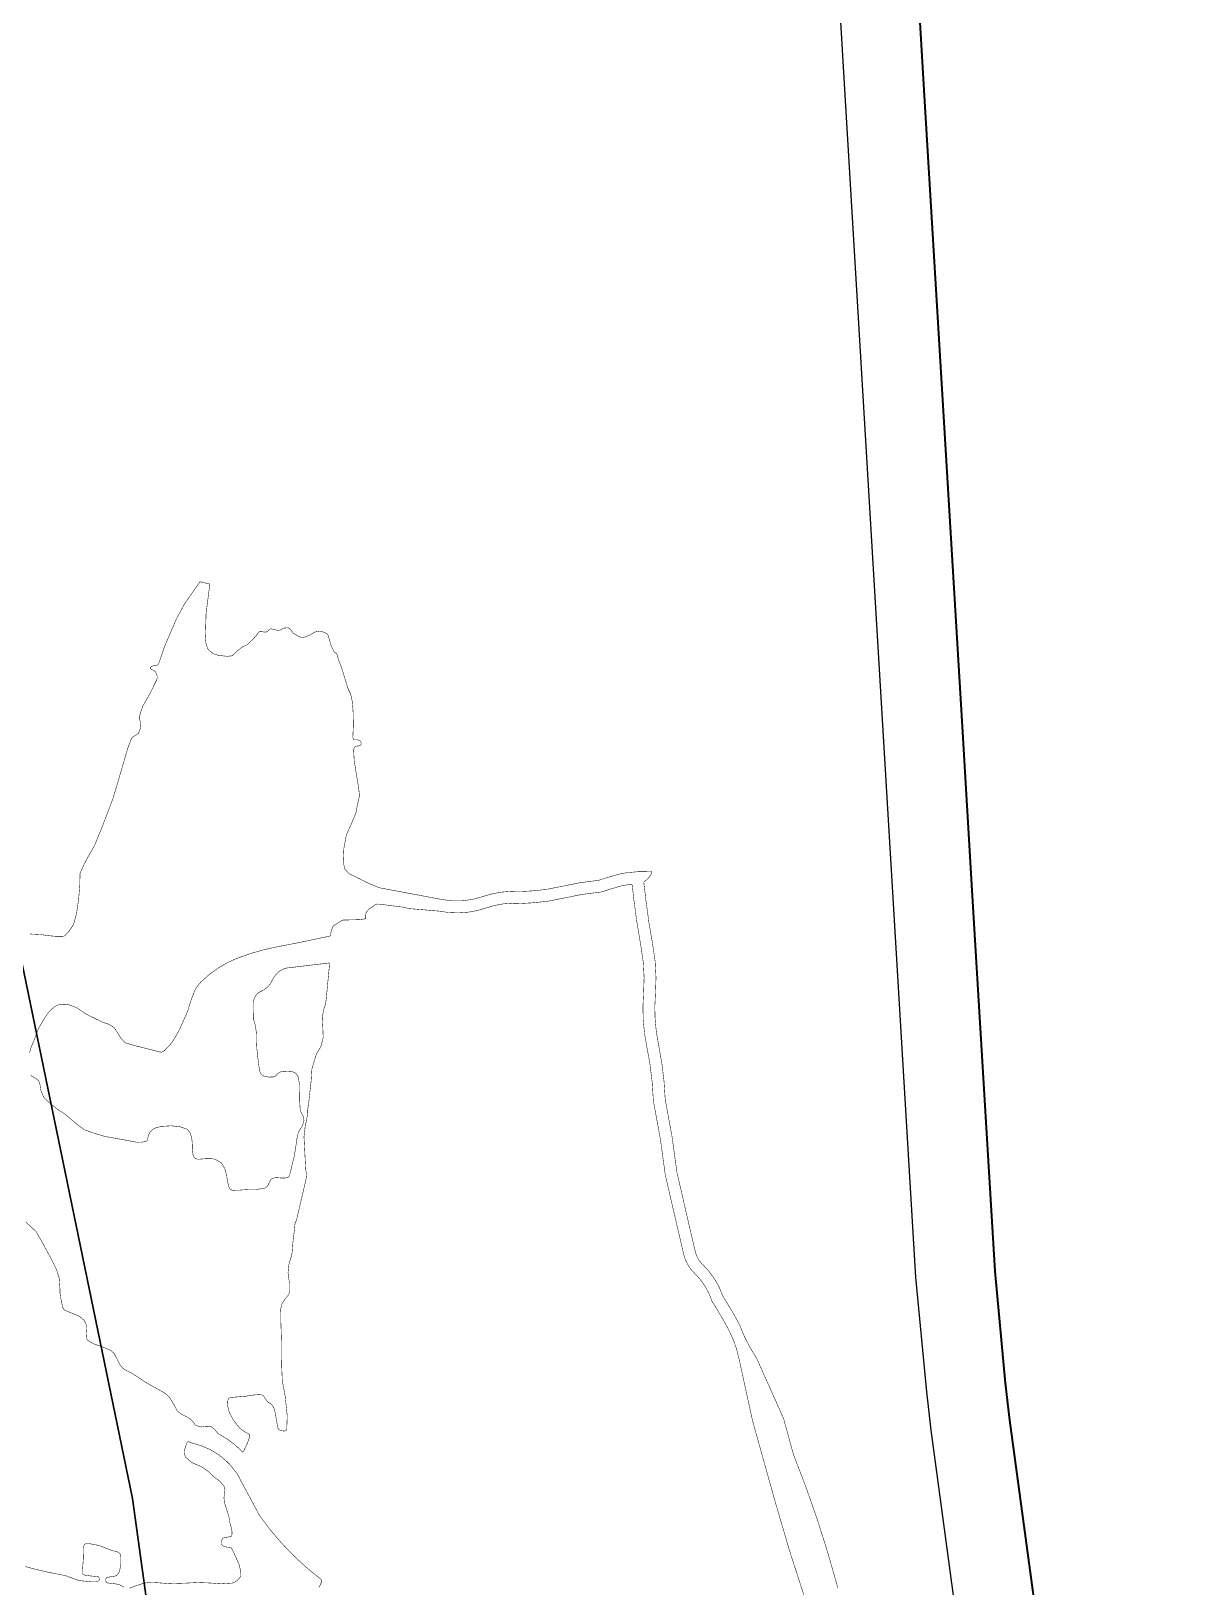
# Model space of a CAD drawing. Header units: millimetres. Extents: x -2018 to 1267, y -2071 to 2585.
# Drawn here: x 688 to 1267, y 606 to 1391 of the extents above; entities that cross this region are included whole.
import ezdxf

# ---------------------------------------------------------------- set-up
doc = ezdxf.new("R2010")
doc.units = ezdxf.units.MM
doc.linetypes.add('DASH', pattern=[0.35, 0.25, -0.1])
for name, color, linetype in [('0block', 7, 'Continuous'), ('0lake', 140, 'DASH'), ('2area_all', 7, 'Continuous'), ('2area_up', 7, 'Continuous')]:
    doc.layers.add(name, color=color, linetype=linetype)
doc.layers.add('0edge', color=40, linetype='Continuous', lineweight=40)

msp = doc.modelspace()

# ---------------------------------------------------------------- linework, layer by layer
at = {"layer": '0block', "color": 7}
msp.add_lwpolyline([(1218.76, 117.88), (1142.23, 685.19), (1139.91, 704.59), (1134.49, 762.35), (1098.72, 1358.46), (1084.46, 1599.52)], dxfattribs=at)
at = {"layer": '0edge'}
msp.add_lwpolyline([(994.5, -665.41), (1024.87, -129.15), (1046.34, -110.34), (1204.94, -122.23), (1263.59, -126.34), (1267.13, -75.63), (1258.64, 121.42), (1213.32, 457.41), (1202.47, 537.87), (1181.91, 690.24), (1179.69, 708.84), (1174.38, 765.41), (1162.69, 960.08), (1157.9, 1040), (1138.65, 1360.82), (1125.47, 1583.56)], dxfattribs=at)
at = {"layer": '0lake', "const_width": 0.25}
for points in [[(687.61, 935.34), (688.11, 935.33), (688.61, 935.31), (692.11, 935.13), (692.61, 935.1), (693.11, 935.06), (695.58, 934.68), (696.07, 934.6), (696.57, 934.54), (700.55, 934.18), (701.05, 934.15), (701.55, 934.15), (704.05, 934.21), (704.54, 934.26), (705.01, 934.43), (705.42, 934.72), (705.77, 935.07), (707.09, 936.57), (707.41, 936.96), (707.7, 937.36), (709.35, 939.87), (709.59, 940.3), (709.75, 940.78), (709.89, 941.26), (710.9, 945.13), (711.02, 945.61), (711.11, 946.1), (712.04, 952.54), (712.1, 953.03), (712.15, 953.53), (712.65, 959.51), (712.69, 960.01), (712.71, 960.51), (712.75, 963.01), (712.76, 963.51), (712.76, 964.01), (712.77, 965.51), (712.84, 965.99), (713.04, 966.45), (714.67, 970.1), (714.88, 970.56), (715.12, 971), (716.54, 973.64), (716.78, 974.08), (717.02, 974.52), (720, 979.73), (720.23, 980.17), (720.42, 980.63), (724.35, 990.37), (724.54, 990.83), (724.72, 991.3), (728.99, 1002.51), (729.16, 1002.98), (729.32, 1003.45), (731.22, 1009.67), (731.37, 1010.15), (731.51, 1010.63), (736.71, 1028.38), (736.85, 1028.86), (737.01, 1029.34), (737.52, 1030.75), (737.69, 1031.22), (737.88, 1031.68), (738.81, 1034), (739.07, 1034.41), (739.48, 1034.69), (742.01, 1036.31), (742.35, 1036.64), (742.52, 1037.11), (743.05, 1038.51), (743.21, 1038.99), (743.3, 1039.48), (743.45, 1040.97), (743.45, 1041.47), (743.34, 1041.95), (743.04, 1042.91), (742.93, 1043.39), (742.89, 1043.89), (742.85, 1044.39), (742.87, 1044.89), (743.06, 1045.87), (743.16, 1046.36), (743.28, 1046.84), (744.29, 1049.67), (744.46, 1050.14), (744.67, 1050.59), (747.66, 1055.79), (747.9, 1056.23), (748.13, 1056.67), (751.45, 1063.4), (751.62, 1063.86), (751.7, 1064.36), (751.74, 1064.85), (751.71, 1065.35), (751.48, 1066.32), (751.33, 1066.8), (751.06, 1067.21), (750.35, 1067.91), (749.98, 1068.24), (749.54, 1068.46), (749.06, 1068.62), (748.62, 1068.83), (748.31, 1069.21), (748.3, 1069.67), (748.55, 1070.1), (748.97, 1070.33), (749.45, 1070.47), (749.93, 1070.6), (750.42, 1070.7), (750.91, 1070.8), (751.89, 1070.97), (752.26, 1071.27), (752.47, 1071.72), (752.99, 1073.12), (753.16, 1073.59), (753.32, 1074.07), (755.07, 1079.28), (755.25, 1079.75), (755.44, 1080.21), (759.32, 1089.43), (759.52, 1089.88), (761.35, 1094), (761.56, 1094.45), (761.79, 1094.89), (765.39, 1101.47), (765.64, 1101.91), (765.92, 1102.32), (773.05, 1112.59), (773.42, 1112.91), (773.9, 1112.84), (778.28, 1111.79), (778.26, 1111.33), (778.16, 1110.84), (776.52, 1097.95), (776.45, 1097.45), (776.4, 1096.95), (776.05, 1085.96), (776.04, 1085.46), (776.05, 1084.96), (776.28, 1082.47), (776.33, 1081.97), (776.41, 1081.48), (777.11, 1079.61), (777.3, 1079.14), (777.61, 1078.75), (777.94, 1078.38), (778.28, 1078.02), (778.68, 1077.71), (779.49, 1077.13), (779.9, 1076.84), (780.32, 1076.57), (782.23, 1075.98), (782.71, 1075.84), (786.64, 1075.4), (787.14, 1075.39), (788.63, 1075.52), (789.13, 1075.56), (789.61, 1075.68), (791.42, 1077.41), (791.78, 1077.75), (792.16, 1078.08), (793.71, 1079.34), (794.1, 1079.65), (794.5, 1079.96), (797.19, 1081.29), (797.63, 1081.52), (797.98, 1081.88), (800.74, 1084.77), (801.09, 1085.13), (801.41, 1085.51), (802.65, 1087.09), (802.96, 1087.48), (803.35, 1087.77), (803.85, 1087.78), (804.35, 1087.79), (804.85, 1087.74), (805.34, 1087.65), (805.84, 1087.58), (806.33, 1087.61), (806.83, 1087.65), (807.28, 1087.82), (807.59, 1088.21), (807.91, 1088.6), (808.29, 1088.91), (808.74, 1089.14), (809.2, 1089.28), (809.68, 1089.14), (810.16, 1089.01), (810.64, 1088.88), (811.62, 1088.65), (812.1, 1088.54), (812.59, 1088.47), (813.59, 1088.61), (814.07, 1088.7), (814.51, 1088.93), (814.86, 1089.28), (815.26, 1089.54), (815.76, 1089.6), (816.26, 1089.66), (816.76, 1089.69), (817.76, 1089.68), (818.23, 1089.6), (818.61, 1089.28), (819.26, 1088.52), (819.57, 1088.13), (819.86, 1087.72), (820.13, 1087.3), (820.46, 1086.94), (820.89, 1086.69), (821.76, 1086.2), (822.2, 1085.96), (822.64, 1085.73), (823.99, 1085.07), (824.46, 1084.89), (824.95, 1084.87), (825.93, 1085.03), (826.42, 1085.14), (826.89, 1085.31), (828.27, 1085.9), (828.73, 1086.11), (829.17, 1086.34), (830.87, 1087.38), (831.32, 1087.61), (831.8, 1087.74), (833.27, 1088), (833.77, 1088.06), (834.26, 1088), (836.62, 1087.18), (837.06, 1086.95), (837.43, 1086.62), (837.75, 1086.24), (837.99, 1085.81), (838.16, 1085.34), (838.32, 1084.86), (838.47, 1084.39), (839.22, 1081.48), (839.36, 1081), (839.54, 1080.54), (840.67, 1078.31), (840.91, 1077.87), (841.22, 1077.48), (841.6, 1077.16), (842.01, 1076.87), (842.35, 1076.52), (842.57, 1076.07), (842.71, 1075.6), (842.81, 1075.11), (842.91, 1074.62), (843, 1074.13), (843.15, 1073.65), (844.46, 1070.41), (844.64, 1069.94), (844.81, 1069.47), (846.26, 1064.68), (846.4, 1064.2), (846.55, 1063.73), (847.91, 1059.44), (848.06, 1058.96), (848.26, 1058.5), (849.17, 1056.72), (849.34, 1056.25), (849.45, 1055.77), (850.08, 1052.83), (850.15, 1052.34), (850.19, 1051.84), (850.53, 1047.86), (850.55, 1047.36), (850.57, 1046.86), (850.68, 1041.36), (850.68, 1040.86), (850.67, 1040.36), (850.45, 1034.86), (850.45, 1034.36), (850.57, 1033.89), (850.77, 1033.43), (851.15, 1033.23), (851.65, 1033.25), (852.14, 1033.28), (852.64, 1033.25), (853.14, 1033.18), (853.6, 1033), (854.01, 1032.72), (854.4, 1032.41), (854.59, 1031.97), (854.62, 1031.47), (854.54, 1030.98), (854.35, 1030.52), (853.93, 1030.3), (853.44, 1030.2), (852.94, 1030.14), (851.95, 1030.05), (851.55, 1029.77), (851.2, 1029.42), (851, 1028.97), (850.92, 1028.47), (850.85, 1027.98), (850.86, 1027.48), (851.1, 1022.99), (851.15, 1022.49), (851.23, 1022), (852.53, 1014.1), (852.61, 1013.61), (853.34, 1009.17), (853.4, 1008.67), (853.45, 1008.18), (853.76, 1005.19), (853.73, 1004.69), (853.62, 1004.21), (852.78, 1000.81), (852.66, 1000.32), (852.58, 999.83), (852.1, 996.87), (851.96, 996.39), (851.77, 995.92), (849.47, 990.38), (849.27, 989.93), (849.06, 989.47), (847.18, 985.38), (847.07, 984.9), (846.98, 984.41), (845.9, 978.5), (845.87, 978.01), (845.84, 977.51), (845.58, 972.01), (845.61, 971.51), (845.72, 971.03), (846.27, 968.59), (846.43, 968.11), (846.74, 967.73), (847.72, 966.59), (848.08, 966.24), (848.45, 965.91), (848.82, 965.57), (849.27, 965.35), (849.73, 965.15), (851.56, 964.34), (852.01, 964.13), (852.46, 963.9), (857.33, 961.36), (857.79, 961.16), (858.25, 960.97), (863.33, 958.84), (863.8, 958.67), (864.29, 958.58), (895.25, 952.77), (895.74, 952.7), (900.2, 952.11), (900.7, 952.08), (901.2, 952.08), (905.2, 952.09), (905.7, 952.1), (906.2, 952.17), (910.66, 952.78), (911.14, 952.89), (911.62, 953.03), (915.48, 954.09), (915.96, 954.23), (916.44, 954.37), (920.28, 955.5), (920.76, 955.62), (921.25, 955.71), (925.19, 956.44), (925.68, 956.5), (926.18, 956.54), (930.17, 956.86), (930.67, 956.86), (931.17, 956.85), (935.17, 956.75), (935.67, 956.78), (936.17, 956.81), (940.16, 957.03), (940.66, 957.07), (941.16, 957.12), (947.62, 957.77), (948.12, 957.86), (948.61, 957.96), (954.5, 959.1), (954.99, 959.19), (955.48, 959.29), (964.3, 961.09), (964.79, 961.18), (965.28, 961.25), (974.21, 962.41), (974.7, 962.49), (975.18, 962.64), (977.55, 963.43), (978.03, 963.57), (978.51, 963.72), (984.74, 965.55), (985.23, 965.65), (985.73, 965.74), (988.68, 966.27), (989.17, 966.33), (989.67, 966.37), (992.66, 966.63), (993.16, 966.67), (993.66, 966.72), (994.16, 966.77), (994.65, 966.78), (1001.15, 966.85), (1001.17, 966.38), (1001, 965.91), (1000.8, 965.45), (1000.55, 965.02), (1000.3, 964.58), (1000.02, 964.17), (999.71, 963.78), (999.38, 963.4), (999.03, 963.05), (998.66, 962.71), (998.27, 962.4), (997.86, 962.12), (997.44, 961.84), (997.21, 961.47), (998.26, 952.53), (998.31, 952.04), (998.38, 951.54), (999.72, 941.63), (999.78, 941.13), (999.86, 940.64), (1001.64, 930.29), (1001.72, 929.8), (1001.8, 929.31), (1002.87, 921.88), (1002.93, 921.39), (1002.96, 920.89), (1003.33, 913.9), (1003.35, 913.4), (1003.35, 912.9), (1003.07, 905.4), (1003.05, 904.9), (1003.03, 904.4), (1002.77, 898.91), (1002.76, 898.41), (1002.77, 897.91), (1002.9, 892.91), (1002.92, 892.41), (1002.95, 891.91), (1003.49, 886.44), (1003.55, 885.94), (1003.62, 885.45), (1004.47, 880.52), (1004.55, 880.03), (1004.64, 879.54), (1006.14, 871.17), (1006.23, 870.68), (1006.3, 870.18), (1007.33, 861.74), (1007.38, 861.25), (1007.42, 860.75), (1007.95, 852.77), (1007.99, 852.27), (1008.04, 851.77), (1011.37, 833.57), (1011.46, 833.08), (1011.53, 832.59), (1013.91, 815.25), (1014, 814.76), (1014.11, 814.27), (1023.03, 775.79), (1023.15, 775.3), (1023.28, 774.82), (1023.58, 773.87), (1023.75, 773.4), (1023.95, 772.94), (1024.38, 772.04), (1024.62, 771.6), (1024.89, 771.18), (1025.17, 770.77), (1025.45, 770.35), (1025.76, 769.96), (1026.43, 769.22), (1026.77, 768.85), (1027.1, 768.48), (1029.82, 765.55), (1030.15, 765.17), (1030.45, 764.77), (1032.51, 761.94), (1032.8, 761.53), (1033.07, 761.11), (1035.02, 757.62), (1035.25, 757.18), (1035.46, 756.72), (1036.98, 753.02), (1037.2, 752.57), (1037.45, 752.14), (1039.03, 749.59), (1039.29, 749.17), (1039.55, 748.74), (1042.36, 744.01), (1042.61, 743.58), (1042.85, 743.14), (1045.25, 738.75), (1045.48, 738.31), (1045.69, 737.85), (1047.81, 732.78), (1048.01, 732.32), (1048.23, 731.87), (1050.51, 727.42), (1050.74, 726.98), (1050.98, 726.54), (1053.85, 721.85), (1054.1, 721.42), (1054.33, 720.97), (1067.61, 691.31), (1067.78, 690.84), (1067.92, 690.36), (1072.54, 673.48), (1072.69, 673), (1072.86, 672.53), (1078.76, 657.13), (1078.94, 656.66), (1079.11, 656.19), (1084.55, 640.61), (1084.71, 640.14), (1084.87, 639.66), (1089.86, 623.94), (1090.01, 623.46), (1090.15, 622.98), (1094.81, 606.63), (1094.95, 606.15), (1095.11, 605.68)], [(1078.29, 600.95), (1070.78, 624.28), (1070.63, 624.75), (1070.48, 625.23), (1063.44, 649.22), (1063.3, 649.7), (1063.17, 650.18), (1052.26, 689.19), (1052.13, 689.67), (1052.01, 690.15), (1045.4, 720.44), (1045.29, 720.93), (1045.17, 721.41), (1044.22, 725.3), (1044.1, 725.78), (1043.95, 726.26), (1042.47, 730.51), (1042.28, 730.97), (1042.07, 731.43), (1040.39, 735.06), (1040.17, 735.51), (1039.94, 735.95), (1037.55, 740.34), (1037.3, 740.77), (1037.05, 741.2), (1034.49, 745.5), (1034.24, 745.93), (1033.97, 746.36), (1031.87, 749.76), (1031.63, 750.2), (1031.44, 750.66), (1030.35, 753.45), (1030.16, 753.92), (1029.94, 754.37), (1028.27, 757.44), (1028.02, 757.87), (1027.74, 758.29), (1025.99, 760.73), (1025.7, 761.13), (1025.38, 761.52), (1023.01, 764.09), (1022.67, 764.46), (1022.33, 764.83), (1020.99, 766.31), (1020.69, 766.71), (1019.57, 768.37), (1019.31, 768.79), (1019.08, 769.24), (1018.44, 770.59), (1018.22, 771.04), (1018.05, 771.51), (1017.45, 773.42), (1017.32, 773.9), (1017.2, 774.39), (1008.16, 813.35), (1008.06, 813.84), (1007.98, 814.33), (1005.6, 831.67), (1005.53, 832.17), (1005.44, 832.66), (1002.11, 850.86), (1002.04, 851.35), (1001.99, 851.85), (1001.48, 859.83), (1001.44, 860.33), (1001.39, 860.83), (1000.37, 869.27), (1000.3, 869.76), (1000.21, 870.25), (998.8, 878.13), (998.71, 878.62), (998.63, 879.11), (997.7, 884.53), (997.62, 885.03), (997.55, 885.52), (996.97, 891.49), (996.93, 891.99), (996.91, 892.49), (996.77, 897.99), (996.76, 898.49), (996.77, 898.99), (997.05, 904.98), (997.07, 905.48), (997.09, 905.98), (997.34, 912.48), (997.35, 912.98), (997.35, 913.48), (996.98, 920.47), (996.94, 920.97), (996.88, 921.46), (995.87, 928.39), (995.8, 928.88), (995.72, 929.38), (993.66, 941.71), (993.59, 942.2), (993.52, 942.7), (992.45, 950.63), (992.38, 951.12), (992.32, 951.62), (991.34, 960.06), (991.09, 960.45), (990.62, 960.43), (986.66, 959.81), (986.17, 959.72), (985.69, 959.58), (979.94, 957.89), (979.46, 957.74), (978.98, 957.58), (976.14, 956.64), (975.65, 956.53), (975.15, 956.46), (966.22, 955.33), (965.73, 955.25), (965.24, 955.15), (956.42, 953.36), (955.93, 953.27), (949.06, 951.94), (948.57, 951.85), (948.07, 951.79), (941.1, 951.09), (940.61, 951.05), (940.11, 951.02), (935.61, 950.77), (935.11, 950.75), (934.61, 950.76), (931.12, 950.86), (930.62, 950.86), (930.12, 950.83), (926.63, 950.57), (926.13, 950.51), (925.64, 950.42), (922.2, 949.79), (921.71, 949.67), (921.23, 949.53), (917.87, 948.55), (917.39, 948.41), (913.55, 947.29), (913.07, 947.16), (912.58, 947.07), (908.64, 946.37), (908.14, 946.31), (907.64, 946.28), (904.15, 946.04), (903.65, 946.01), (903.15, 946.02), (899.16, 946.17), (898.66, 946.22), (898.16, 946.28), (894.2, 946.86), (893.71, 946.91), (893.21, 946.95), (878.76, 948.18), (878.27, 948.27), (877.79, 948.4), (876.83, 948.68), (876.34, 948.81), (875.85, 948.88), (871.88, 949.38), (867.42, 949.95), (866.92, 950.02), (866.43, 950.08), (864.44, 950.35), (863.94, 950.39), (863.45, 950.42), (862.45, 950.45), (861.99, 950.27), (861.58, 949.99), (858.72, 947.97), (858.32, 947.67), (858.01, 947.28), (857.09, 946.09), (857, 945.6), (856.95, 945.11), (856.91, 944.61), (856.89, 944.11), (856.87, 943.61), (856.86, 943.11), (856.4, 942.96), (854.42, 942.68), (853.92, 942.61), (853.43, 942.58), (845.93, 942.39), (845.43, 942.37), (844.97, 942.18), (841.14, 939.81), (840.73, 939.53), (840.44, 939.12), (839.84, 937.75), (839.64, 937.29), (839.5, 936.81), (839.15, 934.84), (839.02, 934.39), (838.54, 934.25), (825.33, 931.44), (824.84, 931.34), (812.08, 928.85), (811.59, 928.75), (811.1, 928.65), (805.74, 927.44), (805.25, 927.33), (804.76, 927.21), (799, 925.55), (798.52, 925.4), (798.05, 925.24), (792.86, 923.41), (792.39, 923.24), (791.93, 923.05), (787.82, 921.21), (787.37, 921), (786.92, 920.78), (783.03, 918.51), (782.6, 918.26), (782.18, 917.99), (778.15, 915.03), (777.75, 914.73), (777.38, 914.39), (774.06, 911.36), (773.69, 911.02), (773.36, 910.65), (772.71, 909.89), (772.39, 909.5), (772.08, 909.11), (771.28, 907.84), (771.02, 907.41), (770.79, 906.97), (770.19, 905.6), (769.99, 905.14), (769.82, 904.67), (768.29, 900.43), (768.13, 899.96), (768, 899.48), (767.62, 898.03), (767.49, 897.55), (767.31, 897.08), (766.76, 895.68), (766.58, 895.22), (766.39, 894.75), (763.1, 887.46), (762.89, 887.01), (762.68, 886.56), (759.66, 881.37), (759.4, 880.94), (759.12, 880.53), (755.7, 876.89), (755.34, 876.54), (754.92, 876.27), (754.49, 876.02), (754.04, 875.81), (753.54, 875.82), (753.05, 875.86), (752.55, 875.93), (751.11, 876.35), (750.63, 876.49), (750.15, 876.62), (747.73, 877.25), (747.25, 877.37), (746.76, 877.5), (741.91, 878.69), (741.42, 878.81), (740.94, 878.94), (736.14, 880.35), (735.68, 880.53), (735.3, 880.85), (734.2, 881.87), (733.85, 882.23), (733.56, 882.63), (730.36, 887.71), (730.06, 888.1), (729.66, 888.4), (727.95, 889.44), (727.52, 889.7), (727.07, 889.91), (724.24, 890.91), (723.78, 891.08), (723.32, 891.3), (716.59, 894.6), (716.14, 894.83), (715.72, 895.09), (711.58, 897.89), (711.15, 898.16), (710.7, 898.37), (707.89, 899.42), (707.42, 899.58), (706.93, 899.68), (705.44, 899.86), (704.94, 899.91), (704.45, 899.9), (702.46, 899.68), (701.96, 899.63), (701.48, 899.51), (700.58, 899.07), (700.14, 898.84), (699.74, 898.55), (697.55, 896.5), (697.19, 896.15), (696.86, 895.77), (694.91, 892.86), (694.64, 892.45), (694.38, 892.02), (692.1, 888.13), (691.86, 887.7), (691.65, 887.24), (689.57, 881.62), (689.39, 881.15), (689.2, 880.69), (688.41, 878.85), (688.21, 878.39), (688.04, 877.92), (687.37, 875.51)], [(687.94, 864.25), (688.24, 863.87), (690.38, 862.58), (690.8, 862.3), (691.18, 861.98), (691.55, 861.65), (691.92, 861.31), (692.2, 860.91), (692.46, 859.95), (692.59, 859.46), (692.68, 858.97), (692.86, 857.48), (692.92, 856.99), (693.03, 856.51), (694.2, 853.74), (694.41, 853.29), (694.68, 852.88), (697.17, 850.41), (697.53, 850.07), (697.92, 849.75), (700.67, 847.59), (701.06, 847.28), (701.47, 846.99), (704.81, 844.8), (705.22, 844.5), (705.61, 844.19), (708.28, 841.93), (708.67, 841.61), (709.05, 841.29), (711.35, 839.36), (711.74, 839.05), (712.14, 838.76), (714.57, 837), (714.99, 836.72), (715.43, 836.49), (720.14, 834.83), (720.62, 834.67), (721.1, 834.53), (724.94, 833.42), (725.42, 833.29), (725.92, 833.2), (736.74, 831.24), (737.23, 831.14), (737.72, 831.05), (740.67, 830.49), (741.16, 830.4), (741.66, 830.35), (743.65, 830.41), (744.15, 830.43), (744.65, 830.5), (745.63, 830.67), (746.1, 830.82), (746.51, 831.11), (746.79, 831.51), (746.93, 831.99), (747.1, 832.97), (747.22, 833.46), (747.4, 833.92), (747.76, 834.85), (748.01, 835.28), (748.33, 835.66), (749, 836.41), (749.37, 836.74), (749.8, 837), (750.67, 837.48), (751.13, 837.67), (751.62, 837.79), (753.56, 838.28), (754.05, 838.37), (754.55, 838.4), (758.54, 838.63), (759.04, 838.62), (759.54, 838.58), (763.02, 838.19), (763.5, 838.09), (763.97, 837.92), (766.33, 837.1), (766.79, 836.9), (767.17, 836.58), (768.14, 835.44), (768.41, 835.02), (768.58, 834.56), (769.08, 832.62), (769.19, 832.13), (769.26, 831.64), (769.41, 829.64), (769.43, 829.14), (769.44, 828.64), (769.45, 827.64), (769.46, 827.15), (769.5, 826.65), (769.72, 824.66), (769.79, 824.16), (769.93, 823.68), (770.09, 823.21), (770.33, 822.78), (770.69, 822.44), (771.1, 822.15), (771.55, 821.96), (772.04, 821.87), (772.54, 821.81), (773.04, 821.82), (775.53, 822.02), (776.03, 822.05), (776.53, 822.06), (778.53, 822.07), (779.03, 822.06), (779.52, 822.01), (780.52, 821.9), (780.99, 821.75), (781.43, 821.51), (784.02, 820), (784.34, 819.63), (784.59, 819.2), (785.57, 817.46), (785.81, 817.02), (785.98, 816.55), (786.52, 814.63), (786.66, 814.15), (786.76, 813.66), (787.23, 810.69), (787.33, 810.2), (787.44, 809.72), (787.78, 808.25), (787.94, 807.78), (788.16, 807.33), (788.4, 806.89), (788.76, 806.57), (789.2, 806.33), (789.66, 806.16), (790.16, 806.13), (793.16, 806.22), (793.66, 806.24), (794.16, 806.28), (797.15, 806.49), (797.65, 806.52), (798.15, 806.53), (800.65, 806.52), (801.15, 806.52), (801.64, 806.57), (805.61, 807.1), (806.08, 807.25), (806.5, 807.51), (806.91, 807.8), (807.28, 808.14), (807.57, 808.55), (807.8, 808.99), (808.91, 811.23), (809.18, 811.65), (809.57, 811.94), (810.03, 812.15), (810.51, 812.29), (810.99, 812.42), (811.49, 812.46), (811.98, 812.47), (812.48, 812.47), (812.98, 812.43), (813.48, 812.38), (813.98, 812.36), (814.48, 812.34), (814.98, 812.33), (815.48, 812.33), (815.98, 812.33), (816.48, 812.34), (816.97, 812.41), (817.47, 812.49), (817.86, 812.78), (818.21, 813.13), (818.4, 813.59), (818.86, 815.02), (818.98, 815.5), (819.09, 815.99), (819.86, 819.4), (819.98, 819.89), (820.11, 820.37), (820.63, 822.3), (820.75, 822.79), (820.85, 823.28), (821.45, 826.72), (821.53, 827.22), (821.6, 827.71), (822.06, 831.18), (822.14, 831.68), (822.24, 832.17), (822.44, 833.15), (822.55, 833.63), (822.67, 834.12), (822.92, 835.09), (823.09, 835.56), (823.33, 835.99), (823.59, 836.42), (823.86, 836.84), (824.15, 837.25), (824.44, 837.66), (824.68, 838.1), (824.89, 838.55), (825.1, 839), (825.28, 839.47), (825.45, 839.94), (825.59, 840.42), (825.68, 840.91), (825.77, 841.4), (825.72, 841.9), (825.64, 842.39), (825.55, 842.88), (825.43, 843.37), (825.22, 843.82), (824.99, 844.26), (824.75, 844.7), (824.5, 845.14), (824.26, 845.57), (824.11, 846.05), (824, 846.54), (823.9, 847.02), (823.82, 847.52), (823.79, 848.02), (823.67, 850.01), (823.64, 850.51), (823.64, 851.01), (823.6, 854.01), (823.59, 854.51), (823.58, 855.01), (823.49, 859.01), (823.48, 859.51), (823.41, 860.01), (823.05, 862.48), (822.92, 862.96), (822.75, 863.43), (822.55, 863.89), (822.27, 864.3), (821.98, 864.71), (821.62, 865.05), (821.23, 865.36), (820.8, 865.62), (820.33, 865.78), (819.37, 866.08), (818.88, 866.13), (818.38, 866.15), (817.88, 866.17), (817.38, 866.17), (816.88, 866.16), (815.38, 866.11), (814.89, 866.02), (814.4, 865.92), (813.91, 865.81), (813.45, 865.61), (813.05, 865.32), (812.65, 865.02), (812.26, 864.7), (811.95, 864.31), (811.65, 863.91), (811.25, 863.61), (810.78, 863.45), (810.3, 863.3), (809.81, 863.25), (809.31, 863.23), (808.31, 863.21), (807.81, 863.23), (807.32, 863.34), (805.86, 863.67), (805.37, 863.8), (804.97, 864.1), (804.17, 864.7), (803.94, 865.15), (803.71, 865.59), (803.51, 866.05), (803.14, 868.01), (803.06, 868.5), (802.51, 872.97), (802.45, 873.47), (802.02, 877.44), (801.99, 877.94), (801.85, 880.94), (801.83, 881.44), (801.79, 884.94), (801.78, 885.44), (801.73, 885.94), (801.19, 889.39), (801.11, 889.89), (800.95, 890.36), (800.63, 891.31), (800.47, 891.78), (800.39, 892.28), (800.32, 899.78), (800.32, 900.28), (800.32, 900.78), (800.36, 901.27), (800.4, 901.77), (800.52, 902.26), (800.64, 902.74), (800.84, 903.2), (801.04, 903.66), (801.31, 904.08), (801.58, 904.5), (801.91, 904.88), (802.25, 905.24), (802.64, 905.56), (803.04, 905.86), (803.46, 906.12), (803.91, 906.35), (804.35, 906.58), (804.8, 906.81), (805.24, 907.04), (805.68, 907.28), (806.08, 907.58), (806.49, 907.87), (806.89, 908.17), (807.6, 908.87), (807.96, 909.22), (808.27, 909.61), (808.57, 910.01), (808.87, 910.41), (809.13, 910.84), (809.36, 911.28), (809.6, 911.72), (809.84, 912.16), (810.31, 913.04), (810.55, 913.48), (810.83, 913.89), (811.45, 914.68), (811.76, 915.07), (812.12, 915.42), (812.49, 915.75), (812.86, 916.09), (813.24, 916.42), (814.08, 916.96), (814.5, 917.23), (814.94, 917.47), (815.86, 917.86), (816.32, 918.05), (816.8, 918.17), (838.16, 920.71), (838.63, 920.74), (838.68, 920.24), (837.08, 903.32), (837.03, 902.82), (836.97, 902.32), (836.77, 900.84), (836.7, 900.34), (836.58, 899.86), (835.97, 897.95), (835.81, 897.48), (835.69, 896.99), (835.14, 894.04), (835.05, 893.55), (835, 893.06), (835.26, 888.57), (835.29, 888.07), (835.31, 887.57), (835.45, 883.57), (835.45, 883.07), (835.38, 882.58), (834.48, 879.2), (834.33, 878.72), (834.12, 878.26), (832.32, 875.27), (832.09, 874.83), (831.92, 874.35), (829.86, 867.66), (829.75, 867.18), (829.72, 866.68), (829.46, 862.19), (829.43, 861.69), (829.38, 861.19), (828.4, 852.24), (828.34, 851.75), (828.28, 851.25), (827.68, 846.79), (827.63, 846.29), (827.61, 845.79), (827.6, 845.29), (827.6, 844.79), (827.57, 844.3), (826.52, 838.9), (826.42, 838.41), (826.35, 837.91), (825.83, 833.44), (825.79, 832.95), (825.82, 832.45), (826.01, 828.95), (826.04, 828.45), (826.06, 827.95), (826.63, 816.97), (826.66, 816.47), (826.72, 815.98), (827.09, 814.52), (827.21, 814.03), (827.24, 813.55), (822.14, 791.63), (822.01, 791.15), (821.84, 790.68), (821.41, 789.78), (821.26, 789.31), (821.21, 788.81), (820.97, 786.32), (820.91, 785.83), (820.86, 785.33), (820.25, 780.37), (820.19, 779.87), (820.15, 779.37), (819.86, 775.38), (819.81, 774.88), (819.74, 774.39), (819.44, 772.92), (819.32, 772.44), (819.16, 771.96), (818.37, 769.59), (818.25, 769.11), (818.18, 768.61), (817.79, 765.13), (817.75, 764.64), (817.79, 764.14), (818.4, 759.68), (818.46, 759.18), (818.49, 758.69), (818.49, 755.69), (818.47, 755.19), (818.38, 754.69), (818.28, 754.2), (818.14, 753.73), (817.88, 753.3), (816.63, 751.74), (816.32, 751.35), (816.02, 750.95), (814.96, 749.26), (814.7, 748.83), (814.51, 748.37), (814.2, 746.91), (814.1, 746.42), (814.05, 745.92), (814.11, 740.42), (814.12, 739.92), (814.14, 739.42), (814.4, 730.43), (814.42, 729.93), (814.42, 729.43), (814.5, 718.43), (814.51, 717.93), (814.53, 717.43), (814.83, 710.43), (814.88, 709.94), (814.96, 709.44), (816.16, 703.06), (816.24, 702.56), (816.31, 702.07), (817.26, 693.12), (817.3, 692.62), (817.31, 692.12), (817.1, 685.62), (816.95, 685.18), (816.55, 684.89), (816.08, 684.78), (815.58, 684.79), (815.08, 684.81), (814.59, 684.9), (813.62, 685.16), (813.24, 685.43), (812.96, 685.84), (812.69, 686.26), (812.49, 686.71), (812.38, 687.2), (812.17, 688.69), (812.09, 689.18), (812.01, 689.67), (811.31, 693.61), (811.22, 694.1), (811.1, 694.59), (810.69, 696.03), (810.51, 696.49), (810.25, 696.92), (809.68, 697.74), (809.36, 698.13), (808.98, 698.44), (807.73, 699.27), (807.35, 699.6), (807.04, 699.99), (805.93, 701.65), (805.65, 702.06), (805.33, 702.45), (804.97, 702.8), (804.52, 702.95), (803.52, 703.05), (803.03, 703.08), (802.53, 703.07), (800.53, 702.93), (800.03, 702.88), (799.54, 702.81), (796.58, 702.31), (796.09, 702.26), (795.59, 702.22), (789.6, 701.76), (789.11, 701.68), (788.63, 701.54), (788.15, 701.4), (787.77, 701.11), (787.52, 700.68), (787.36, 700.21), (787.3, 699.72), (787.24, 698.22), (787.24, 697.72), (787.33, 697.23), (787.93, 694.8), (788.08, 694.33), (788.29, 693.87), (789.89, 690.76), (790.15, 690.33), (790.44, 689.93), (793.2, 686.38), (793.55, 686.02), (793.95, 685.71), (795.59, 684.57), (796.02, 684.31), (796.46, 684.08), (797.8, 683.41), (798.2, 683.12), (798.44, 682.69), (798.39, 682.21), (798.28, 681.72), (798.16, 681.23), (798.02, 680.75), (797.85, 680.28), (797.32, 678.88), (797.14, 678.41), (796.94, 677.96), (795.22, 674.34), (794.88, 674.09), (791.63, 677.2), (791.26, 677.54), (790.88, 677.86), (787.29, 680.57), (786.88, 680.87), (786.45, 681.12), (783, 683.15), (782.57, 683.4), (782.19, 683.72), (780.96, 685.3), (780.65, 685.69), (780.26, 686.01), (779.44, 686.57), (779.01, 686.82), (778.53, 686.94), (777.53, 687.07), (777.04, 687.13), (776.54, 687.16), (775.06, 686.95), (774.57, 686.86), (774.09, 686.77), (772.64, 687.15), (772.15, 687.27), (771.68, 687.42), (771.21, 687.6), (770.82, 687.85), (770.64, 688.32), (770.43, 688.76), (770.08, 689.12), (769.72, 689.46), (769.36, 689.81), (769.01, 690.18), (768.69, 690.55), (768.33, 690.89), (766.6, 691.9), (766.16, 692.15), (765.73, 692.39), (763.93, 693.28), (763.5, 693.52), (763.11, 693.83), (762.34, 694.47), (761.98, 694.82), (761.69, 695.22), (760.55, 697.45), (760.31, 697.89), (758.47, 700.86), (758.2, 701.29), (757.91, 701.69), (756.88, 702.78), (756.52, 703.13), (756.13, 703.44), (755.72, 703.73), (755.31, 704.01), (754.88, 704.26), (751.83, 705.99), (751.4, 706.23), (750.96, 706.48), (746.16, 709.16), (745.73, 709.41), (745.31, 709.68), (742.01, 711.94), (741.59, 712.22), (741.17, 712.49), (739.05, 713.81), (738.62, 714.07), (738.19, 714.31), (735.5, 715.66), (735.06, 715.89), (734.66, 716.17), (733.3, 717.64), (733, 718.03), (732.78, 718.48), (732.12, 719.83), (731.9, 720.28), (731.67, 720.72), (730.29, 723.39), (730.04, 723.82), (729.7, 724.19), (728.96, 724.86), (728.58, 725.19), (728.18, 725.47), (724.97, 726.86), (724.51, 727.06), (724.04, 727.23), (720.25, 728.52), (719.78, 728.7), (719.34, 728.92), (717.16, 730.14), (716.74, 730.42), (716.45, 730.81), (716.26, 731.27), (716.09, 731.74), (716.02, 732.23), (716.03, 733.23), (716.04, 733.73), (716.08, 734.23), (716.22, 735.72), (716.25, 736.22), (716.25, 736.72), (716.16, 737.72), (716.05, 738.19), (715.83, 738.65), (715.18, 739.99), (714.93, 740.43), (714.61, 740.81), (712.72, 742.44), (712.31, 742.72), (711.85, 742.92), (709.06, 744.03), (708.6, 744.22), (708.14, 744.41), (705.37, 745.55), (704.92, 745.77), (704.57, 746.11), (704.33, 746.55), (704.11, 746.99), (703.95, 747.47), (702.81, 753.36), (702.75, 753.85), (702.72, 754.35), (702.7, 755.85), (702.69, 756.35), (702.66, 756.85), (702.34, 761.34), (702.28, 761.83), (702.16, 762.32), (701.1, 765.65), (700.95, 766.13), (700.76, 766.59), (698.27, 771.5), (698.05, 771.94), (697.81, 772.39), (694, 779.42), (693.76, 779.86), (693.52, 780.29), (690.78, 785.06), (690.48, 785.46), (690.12, 785.81), (685.35, 790.22)], [(737.76, 605.5), (740.56, 606.58), (741.03, 606.75), (741.5, 606.92), (744.37, 607.8), (744.85, 607.94), (745.34, 608.04), (747.31, 608.37), (747.81, 608.43), (748.31, 608.43), (750.81, 608.33), (751.31, 608.31), (751.8, 608.27), (757.29, 607.85), (757.79, 607.82), (758.29, 607.81), (765.28, 608.04), (765.78, 608.06), (766.28, 608.08), (771.78, 608.35), (772.27, 608.37), (772.77, 608.35), (777.77, 608.16), (778.27, 608.14), (778.77, 608.11), (783.26, 607.76), (783.75, 607.73), (784.25, 607.73), (789.24, 608.06), (789.74, 608.11), (790.21, 608.27), (791.53, 608.98), (791.96, 609.23), (792.31, 609.59), (793.61, 611.11), (793.88, 611.51), (793.94, 612.01), (793.91, 613.01), (793.89, 613.51), (793.84, 614), (793.19, 616.93), (793.06, 617.42), (792.87, 617.88), (791.02, 621.98), (790.81, 622.43), (790.6, 622.88), (789.28, 625.58), (788.99, 625.94), (788.5, 626.04), (787.01, 626.23), (786.52, 626.3), (786.03, 626.4), (785.54, 626.53), (785.09, 626.73), (784.69, 627.03), (784.35, 627.39), (784.17, 627.84), (784.16, 628.34), (784.19, 628.84), (784.24, 629.33), (784.35, 629.82), (784.54, 630.28), (784.82, 630.66), (785.28, 630.85), (785.76, 630.98), (786.25, 631.09), (786.74, 631.17), (788.71, 631.52), (789.13, 631.74), (789.36, 632.17), (789.47, 632.66), (789.48, 633.16), (789.45, 634.16), (789.4, 634.65), (789.3, 635.14), (788.43, 638.53), (788.33, 639.02), (788.24, 639.52), (788.01, 641), (787.91, 641.49), (787.78, 641.97), (787.19, 643.88), (787.04, 644.36), (786.89, 644.83), (785.84, 648.17), (785.7, 648.65), (785.62, 649.15), (785.46, 650.64), (785.44, 651.14), (785.48, 651.63), (785.61, 652.62), (785.67, 653.12), (785.74, 653.62), (785.92, 655.1), (785.87, 655.59), (785.73, 656.07), (785.59, 656.55), (785.39, 657.01), (785.1, 657.41), (783.78, 658.92), (783.44, 659.28), (783.06, 659.61), (780.28, 661.73), (779.9, 662.06), (779.54, 662.4), (777.37, 664.47), (776.97, 664.78), (776.56, 665.06), (774.51, 666.49), (774.07, 666.73), (773.62, 666.93), (769.5, 668.76), (769.06, 668.99), (768.67, 669.3), (766.41, 671.27), (766.07, 671.64), (765.85, 672.08), (765.7, 672.56), (765.62, 673.05), (765.56, 673.55), (765.49, 674.04), (765.52, 674.54), (765.64, 675.53), (765.75, 676.02), (765.91, 676.49), (766.58, 678.38), (766.78, 678.83), (767.02, 679.27), (767.45, 679.39), (767.92, 679.22), (768.85, 678.86), (769.32, 678.69), (769.8, 678.55), (773.64, 677.45), (774.12, 677.31), (774.58, 677.11), (778.7, 675.28), (779.12, 675.02), (779.55, 674.76), (782.94, 672.65), (783.34, 672.34), (783.72, 672.02), (786.79, 669.46), (787.15, 669.1), (787.5, 668.75), (788.21, 668.05), (788.53, 667.66), (788.85, 667.27), (791.95, 663.36), (792.2, 662.92), (792.44, 662.48), (798.61, 651.04), (798.84, 650.6), (799.08, 650.16), (803.05, 642.64), (803.31, 642.21), (803.6, 641.81), (808.41, 635.42), (808.71, 635.02), (809.04, 634.64), (814.55, 628.17), (814.89, 627.8), (815.24, 627.44), (820.8, 621.69), (821.16, 621.34), (821.52, 621), (827.42, 615.6), (827.8, 615.27), (828.19, 614.96), (834.41, 609.93), (834.75, 609.56), (834.74, 609.06), (834.68, 608.57), (834.22, 607.68), (833.99, 607.23), (833.58, 606.32), (833.38, 605.86)], [(685.07, 616.48), (688.45, 615.55), (688.93, 615.41), (689.41, 615.29), (695.25, 613.89), (695.73, 613.78), (696.22, 613.68), (704.56, 612.03), (705.05, 611.93), (705.53, 611.77), (711.66, 609.62), (712.13, 609.45), (712.61, 609.31), (718.08, 608.76), (718.58, 608.72), (719.08, 608.71), (720.58, 608.74), (721.07, 608.78), (721.54, 608.94), (722, 609.16), (722.41, 609.41), (722.53, 609.87), (722.4, 610.86), (722.18, 611.23), (721.7, 611.32), (717.22, 611.79), (716.72, 611.85), (716.23, 611.92), (715.24, 612.07), (714.76, 612.2), (714.37, 612.49), (714.11, 612.92), (714.04, 613.4), (714.05, 614.4), (714.07, 614.9), (714.11, 615.4), (714.44, 619.89), (714.47, 620.39), (714.48, 620.89), (714.57, 625.38), (714.59, 625.88), (714.65, 626.38), (714.72, 626.87), (714.93, 627.31), (715.27, 627.68), (715.7, 627.9), (716.19, 628.03), (716.68, 628.08), (717.17, 628.03), (722.09, 627.1), (722.57, 626.97), (723.04, 626.8), (728.16, 624.81), (728.63, 624.63), (729.11, 624.49), (731.53, 623.87), (731.98, 623.66), (732.38, 623.35), (732.75, 623.03), (733.07, 622.65), (733.23, 622.18), (733.34, 621.69), (733.42, 621.2), (733.43, 620.7), (733.42, 618.2), (733.37, 617.7), (733.29, 617.21), (732.79, 614.25), (732.67, 613.76), (732.43, 613.34), (731.54, 612.13), (731.15, 611.83), (730.67, 611.69), (728.71, 611.29), (728.22, 611.22), (727.72, 611.16), (727.22, 611.1), (726.73, 611.03), (726.33, 610.75), (725.94, 610.43), (725.78, 609.97), (725.83, 609.48), (725.95, 608.48), (726.35, 608.21), (726.84, 608.14), (727.34, 608.08), (727.83, 608.01), (730.32, 607.73), (730.81, 607.67), (731.31, 607.59), (731.8, 607.51), (732.29, 607.42), (732.77, 607.27), (734.07, 606.52), (734.5, 606.27), (734.93, 606.01)]]:
    msp.add_lwpolyline(points, dxfattribs=at)
at = {"layer": '2area_all'}
msp.add_lwpolyline([(-991.59, 1614.14), (-374.49, 1344.34), (-172.58, 1260.59), (-57.16, 1245.26), (197.73, 1245.26), (485.5, 1167.14), (674.76, 963.54), (739.24, 650.75), (762.18, 485.15), (797.2, 374.39), (944.44, 213.91), (1009.87, -65.19), (827.51, -328.67)], dxfattribs=at)
at = {"layer": '2area_up'}
msp.add_lwpolyline([(827.51, -328.67), (1009.87, -65.19), (944.44, 213.91), (797.2, 374.39), (762.18, 485.15), (739.24, 650.75), (674.76, 963.54), (485.5, 1167.14), (197.73, 1245.26), (-57.16, 1245.26), (-172.58, 1260.59), (-374.49, 1344.34), (-991.59, 1614.14)], dxfattribs=at)

doc.saveas('drawing.dxf')
